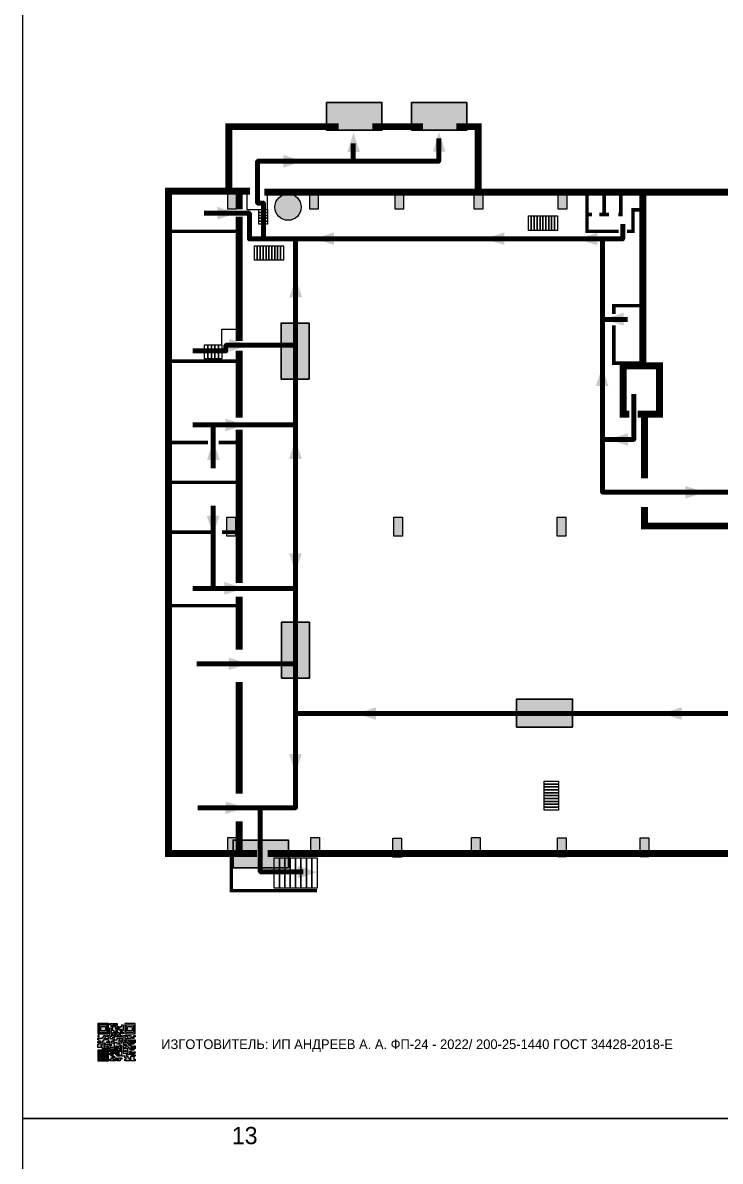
# Model space of a CAD drawing. Header units: millimetres. Extents: x 13810 to 67229, y 12374 to 21950.
# Drawn here: x 42978.8 to 43180.6, y 14931.7 to 15261.1 of the extents above; entities that cross this region are included whole.
import ezdxf

# ---------------------------------------------------------------- set-up
doc = ezdxf.new("R2010")
doc.units = ezdxf.units.MM
doc.layers.add('План_Штампы', color=7, linetype='Continuous')
doc.styles.add('обычный', font='arial.ttf')

# ---------------------------------------------------------------- blocks, each defined once
blk = doc.blocks.new('QR')
at = {"lineweight": 0}
h = blk.add_hatch(color=256, dxfattribs=at)
h.dxf.hatch_style = 1
h.paths.add_polyline_path([(9241.16, 2687.38), (9242.01, 2687.38), (9242.01, 2687.83), (9241.59, 2687.83), (9241.59, 2688.68), (9239.45, 2688.68), (9239.45, 2688.25), (9239.86, 2688.25), (9239.86, 2687.83), (9240.29, 2687.83), (9240.29, 2688.25), (9241.16, 2688.25), (9241.16, 2687.83), (9240.29, 2687.83), (9240.29, 2687.38), (9239.45, 2687.38), (9239.45, 2685.22), (9238.57, 2685.22), (9238.57, 2684.8), (9239.02, 2684.8), (9239.02, 2684.37), (9238.13, 2684.37), (9238.13, 2683.92), (9239.02, 2683.92), (9239.02, 2683.5), (9239.44, 2683.5), (9239.44, 2682.64), (9239.87, 2682.64), (9239.87, 2682.18), (9239.44, 2682.18), (9239.44, 2682.64), (9238.13, 2682.64), (9238.13, 2681.76), (9237.71, 2681.76), (9237.71, 2682.64), (9238.13, 2682.64), (9238.13, 2683.07), (9237.27, 2683.07), (9237.27, 2683.51), (9237.71, 2683.51), (9237.71, 2684.37), (9238.13, 2684.37), (9238.13, 2685.22), (9237.71, 2685.22), (9237.71, 2684.8), (9237.28, 2684.8), (9237.28, 2684.38), (9235.98, 2684.38), (9235.98, 2683.92), (9236.4, 2683.92), (9236.4, 2683.49), (9236.84, 2683.49), (9236.84, 2683.07), (9236.4, 2683.07), (9236.4, 2682.64), (9235.98, 2682.64), (9235.98, 2681.76), (9237.29, 2681.76), (9237.29, 2681.33), (9239.43, 2681.33), (9239.43, 2681.76), (9240.74, 2681.76), (9240.74, 2683.05), (9239.87, 2683.05), (9239.87, 2683.5), (9240.29, 2683.5), (9240.29, 2683.91), (9240.74, 2683.91), (9240.74, 2684.81), (9240.29, 2684.81), (9240.29, 2684.79), (9240.29, 2684.37), (9239.45, 2684.37), (9239.45, 2684.8), (9239.87, 2684.8), (9239.87, 2685.21), (9240.74, 2685.21), (9240.74, 2686.1), (9240.29, 2686.1), (9240.29, 2685.64), (9239.86, 2685.64), (9239.86, 2686.95), (9240.29, 2686.95), (9240.29, 2686.52), (9240.74, 2686.52), (9240.74, 2686.1), (9241.16, 2686.1), (9241.16, 2686.53), (9241.59, 2686.53), (9241.59, 2686.1), (9242.02, 2686.1), (9242.02, 2685.21), (9241.59, 2685.21), (9241.59, 2686.1), (9241.16, 2686.1), (9241.16, 2685.21), (9240.74, 2685.21), (9240.74, 2684.81), (9242.89, 2684.81), (9242.89, 2685.22), (9242.47, 2685.22), (9242.47, 2686.11), (9242.89, 2686.11), (9242.89, 2686.52), (9242.46, 2686.52), (9242.46, 2686.95), (9242.89, 2686.95), (9242.89, 2686.52), (9243.32, 2686.52), (9243.32, 2688.26), (9242.9, 2688.26), (9242.9, 2687.83), (9242.47, 2687.83), (9242.47, 2687.38), (9242.01, 2687.38), (9242.01, 2686.94), (9241.16, 2686.94)])
h.paths.add_polyline_path([(9239.02, 2682.18), (9239.02, 2681.76), (9238.54, 2681.76), (9238.54, 2682.18)], flags=16)
h.paths.add_polyline_path([(9237.27, 2682.65), (9237.27, 2682.19), (9236.83, 2682.19), (9236.83, 2682.65)], flags=16)
h = blk.add_hatch(color=256, dxfattribs=at)
h.dxf.hatch_style = 1
h.paths.add_polyline_path([(9238.15, 2687.83), (9236.83, 2687.83), (9236.83, 2686.52), (9238.15, 2686.52)], flags=0)
h.paths.add_polyline_path([(9239.01, 2685.65), (9239.01, 2688.68), (9235.98, 2688.68), (9235.98, 2685.65)])
h.paths.add_polyline_path([(9236.41, 2686.1), (9236.41, 2688.26), (9238.56, 2688.26), (9238.56, 2686.1)], flags=16)
h.paths.add_polyline_path([(9236.83, 2686.52), (9236.83, 2687.83), (9238.15, 2687.83), (9238.15, 2686.52)], flags=0)
h = blk.add_hatch(color=256, dxfattribs=at)
h.dxf.hatch_style = 1
h.paths.add_polyline_path([(9238.15, 2686.52), (9238.15, 2687.83), (9236.83, 2687.83), (9236.83, 2686.52)])
h.paths.add_polyline_path([(9245.91, 2686.52), (9245.91, 2687.83), (9244.59, 2687.83), (9244.59, 2686.52)], flags=0)
h.paths.add_polyline_path([(9246.77, 2685.65), (9246.77, 2688.68), (9243.74, 2688.68), (9243.74, 2685.65)])
h.paths.add_polyline_path([(9244.17, 2686.1), (9244.17, 2688.26), (9246.32, 2688.26), (9246.32, 2686.1)], flags=16)
h.paths.add_polyline_path([(9244.59, 2686.52), (9244.59, 2687.83), (9245.91, 2687.83), (9245.91, 2686.52)], flags=0)
h = blk.add_hatch(color=256, dxfattribs=at)
h.dxf.hatch_style = 1
h.paths.add_polyline_path([(9240.75, 2681.76), (9240.75, 2681.35), (9241.17, 2681.35), (9241.17, 2681.76)])
h.paths.add_polyline_path([(9241.6, 2682.18), (9241.17, 2682.18), (9241.17, 2681.76), (9241.6, 2681.76)])
h.paths.add_polyline_path([(9242.47, 2681.34), (9242.47, 2682.19), (9242.02, 2682.19), (9242.02, 2681.76), (9241.6, 2681.76), (9241.6, 2681.34)])
h.paths.add_polyline_path([(9239.87, 2678.3), (9239.44, 2678.3), (9239.44, 2677.89), (9241.17, 2677.89), (9241.17, 2678.3), (9240.28, 2678.3), (9240.28, 2678.73), (9239.87, 2678.73)])
h.paths.add_polyline_path([(9240.75, 2678.73), (9240.75, 2679.19), (9240.28, 2679.19), (9240.28, 2678.73)])
h.paths.add_polyline_path([(9241.6, 2678.73), (9241.17, 2678.73), (9241.17, 2678.3), (9241.6, 2678.3)])
h.paths.add_polyline_path([(9242.02, 2678.3), (9241.6, 2678.3), (9241.6, 2677.89), (9242.48, 2677.89), (9242.48, 2678.31), (9242.9, 2678.31), (9242.9, 2678.73), (9242.02, 2678.73)])
h.paths.add_polyline_path([(9246.36, 2684.37), (9246.36, 2684.79), (9245.93, 2684.79), (9245.93, 2684.37)])
h.paths.add_polyline_path([(9246.78, 2685.2), (9246.36, 2685.2), (9246.36, 2684.79), (9246.78, 2684.79)])
h.paths.add_polyline_path([(9245.91, 2687.83), (9244.59, 2687.83), (9244.59, 2686.52), (9245.91, 2686.52)])
h = blk.add_hatch(color=256, dxfattribs=at)
h.dxf.hatch_style = 1
h.paths.add_polyline_path([(9243.32, 2686.11), (9242.89, 2686.11), (9242.89, 2685.64), (9243.32, 2685.64)])
h.paths.add_polyline_path([(9239.02, 2683.07), (9239.02, 2683.5), (9238.56, 2683.5), (9238.56, 2683.07)])
h.paths.add_polyline_path([(9236.4, 2684.8), (9236.4, 2685.22), (9235.98, 2685.22), (9235.98, 2684.8)])
h.paths.add_polyline_path([(9236.4, 2683.07), (9236.4, 2683.49), (9235.98, 2683.49), (9235.98, 2683.07)])
h = blk.add_hatch(color=256, dxfattribs=at)
h.dxf.hatch_style = 1
h.paths.add_polyline_path([(9243.32, 2682.64), (9243.32, 2683.07), (9244.62, 2683.07), (9244.62, 2684.37), (9243.74, 2684.37), (9243.74, 2684.8), (9244.62, 2684.8), (9244.62, 2684.37), (9245.48, 2684.37), (9245.48, 2685.22), (9243.32, 2685.22), (9243.32, 2683.5), (9242.89, 2683.5), (9242.89, 2683.06), (9242.01, 2683.06), (9242.01, 2683.91), (9242.47, 2683.91), (9242.47, 2683.5), (9242.89, 2683.5), (9242.89, 2684.38), (9241.59, 2684.38), (9241.59, 2683.91), (9240.74, 2683.91), (9240.74, 2683.05), (9241.59, 2683.05), (9241.59, 2682.64), (9242.47, 2682.64), (9242.47, 2682.19), (9242.91, 2682.19), (9242.91, 2681.34), (9242.48, 2681.34), (9242.48, 2680.91), (9242.91, 2680.91), (9242.91, 2679.17), (9243.75, 2679.17), (9243.75, 2678.73), (9244.2, 2678.73), (9244.2, 2678.3), (9243.75, 2678.3), (9243.75, 2677.88), (9246.78, 2677.88), (9246.78, 2678.3), (9246.35, 2678.3), (9246.35, 2679.19), (9245.48, 2679.19), (9245.48, 2678.31), (9245.05, 2678.31), (9245.05, 2678.73), (9244.62, 2678.73), (9244.62, 2679.19), (9244.2, 2679.19), (9244.2, 2679.61), (9245.05, 2679.61), (9245.05, 2680.46), (9245.48, 2680.46), (9245.48, 2681.34), (9245.04, 2681.34), (9245.04, 2681.76), (9244.63, 2681.76), (9244.63, 2682.19), (9244.21, 2682.19), (9244.21, 2681.76), (9243.32, 2681.76), (9243.32, 2682.19), (9244.21, 2682.19), (9244.21, 2682.64)])
h.paths.add_polyline_path([(9243.75, 2683.49), (9243.75, 2683.92), (9244.21, 2683.92), (9244.21, 2683.49)], flags=16)
h.paths.add_polyline_path([(9243.32, 2681.34), (9244.63, 2681.34), (9244.63, 2680.04), (9243.32, 2680.04)], flags=16)
h.paths.add_polyline_path([(9243.76, 2680.89), (9244.18, 2680.89), (9244.18, 2680.48), (9243.76, 2680.48)], flags=0)
h = blk.add_hatch(color=256, dxfattribs=at)
h.dxf.hatch_style = 1
h.paths.add_polyline_path([(9235.98, 2680.9), (9235.98, 2677.86), (9239.02, 2677.86), (9239.02, 2680.9)])
h.paths.add_polyline_path([(9238.57, 2680.48), (9238.57, 2678.32), (9236.41, 2678.32), (9236.41, 2680.48)], flags=16)
h.paths.add_polyline_path([(9238.15, 2680.05), (9238.15, 2678.74), (9236.83, 2678.74), (9236.83, 2680.05)], flags=0)
h = blk.add_hatch(color=256, dxfattribs=at)
h.dxf.hatch_style = 1
h.paths.add_polyline_path([(9242.02, 2680.46), (9242.48, 2680.46), (9242.48, 2680.91), (9241.58, 2680.91), (9241.58, 2681.35), (9241.17, 2681.35), (9241.17, 2680.91), (9240.75, 2680.91), (9240.75, 2681.33), (9239.43, 2681.33), (9239.43, 2680.46), (9239.86, 2680.46), (9239.86, 2680.92), (9240.3, 2680.92), (9240.3, 2680.46), (9239.86, 2680.46), (9239.86, 2680.04), (9239.44, 2680.04), (9239.44, 2679.62), (9239.86, 2679.62), (9239.86, 2679.19), (9240.29, 2679.19), (9240.29, 2680.03), (9241.18, 2680.03), (9241.18, 2680.47), (9241.6, 2680.47), (9241.6, 2680.03), (9241.18, 2680.03), (9241.18, 2679.61), (9241.6, 2679.61), (9241.6, 2679.19), (9242.47, 2679.19), (9242.47, 2679.6), (9242.02, 2679.6)])
h = blk.add_hatch(color=256, dxfattribs=at)
h.dxf.hatch_style = 1
h.paths.add_polyline_path([(9244.18, 2680.48), (9244.18, 2680.89), (9243.76, 2680.89), (9243.76, 2680.48)])
h = blk.add_hatch(color=256, dxfattribs=at)
h.dxf.hatch_style = 1
h.paths.add_polyline_path([(9246.36, 2683.07), (9246.78, 2683.07), (9246.78, 2683.92), (9246.36, 2683.92), (9246.36, 2683.49), (9245.92, 2683.49), (9245.92, 2683.92), (9245.06, 2683.92), (9245.06, 2683.49), (9245.48, 2683.49), (9245.48, 2683.07), (9244.62, 2683.07), (9244.62, 2682.65), (9245.05, 2682.65), (9245.05, 2682.18), (9245.48, 2682.18), (9245.48, 2682.65), (9246.36, 2682.65)])
h.paths.add_polyline_path([(9246.78, 2682.18), (9246.36, 2682.18), (9246.36, 2681.75), (9245.92, 2681.75), (9245.92, 2682.18), (9245.48, 2682.18), (9245.48, 2681.34), (9245.48, 2681.34), (9245.94, 2681.34), (9245.94, 2680.91), (9246.36, 2680.91), (9246.36, 2681.34), (9246.78, 2681.34)])
h = blk.add_hatch(color=256, dxfattribs=at)
h.dxf.hatch_style = 1
h.paths.add_polyline_path([(9238.15, 2680.05), (9236.83, 2680.05), (9236.83, 2678.74), (9238.15, 2678.74)])
h = blk.add_hatch(color=256, dxfattribs=at)
h.dxf.hatch_style = 1
h.paths.add_polyline_path([(9245.93, 2680.04), (9245.93, 2680.46), (9245.48, 2680.46), (9245.48, 2679.62), (9246.35, 2679.62), (9246.35, 2680.04)])
h.paths.add_polyline_path([(9246.78, 2680.04), (9246.78, 2680.46), (9246.35, 2680.46), (9246.35, 2680.04)])
h.paths.add_polyline_path([(9246.78, 2679.18), (9246.78, 2679.62), (9246.35, 2679.62), (9246.35, 2679.18)])
for points in [[(9237.71, 2685.22), (9238.13, 2685.22), (9238.13, 2684.37), (9237.71, 2684.37), (9237.71, 2683.51), (9237.27, 2683.51), (9237.27, 2683.07), (9238.13, 2683.07), (9238.13, 2682.64), (9237.71, 2682.64), (9237.71, 2681.76), (9238.13, 2681.76), (9238.13, 2682.64), (9239.44, 2682.64), (9239.44, 2683.5), (9239.02, 2683.5), (9239.02, 2683.07), (9238.56, 2683.07), (9238.56, 2683.5), (9239.02, 2683.5), (9239.02, 2683.92), (9238.13, 2683.92), (9238.13, 2684.37), (9239.02, 2684.37), (9239.02, 2684.8), (9238.57, 2684.8), (9238.57, 2685.22), (9239.45, 2685.22), (9239.45, 2687.38), (9240.29, 2687.38), (9240.29, 2687.83), (9239.86, 2687.83), (9239.86, 2688.25), (9239.45, 2688.25), (9239.45, 2688.68), (9241.59, 2688.68), (9241.59, 2687.83), (9242.01, 2687.83), (9242.01, 2687.38), (9242.47, 2687.38), (9242.47, 2687.83), (9242.9, 2687.83), (9242.9, 2688.26), (9243.32, 2688.26), (9243.32, 2686.52), (9242.89, 2686.52), (9242.89, 2686.11), (9243.32, 2686.11), (9243.32, 2685.64), (9242.89, 2685.64), (9242.89, 2686.11), (9242.47, 2686.11), (9242.47, 2685.22), (9242.89, 2685.22), (9242.89, 2684.81), (9240.74, 2684.81), (9240.74, 2683.91), (9241.59, 2683.91), (9241.59, 2684.38), (9242.89, 2684.38), (9242.89, 2683.5), (9242.47, 2683.5), (9242.47, 2683.91), (9242.01, 2683.91), (9242.01, 2683.06), (9242.89, 2683.06), (9242.89, 2683.5), (9243.32, 2683.5), (9243.32, 2685.22), (9245.48, 2685.22), (9245.48, 2684.37), (9244.62, 2684.37), (9244.62, 2683.07), (9245.48, 2683.07), (9245.48, 2683.49), (9245.06, 2683.49), (9245.06, 2683.92), (9245.92, 2683.92), (9245.92, 2683.49), (9246.36, 2683.49), (9246.36, 2683.92), (9246.78, 2683.92), (9246.78, 2683.07), (9246.36, 2683.07), (9246.36, 2682.65), (9245.48, 2682.65), (9245.48, 2682.18), (9245.92, 2682.18), (9245.92, 2681.75), (9246.36, 2681.75), (9246.36, 2682.18), (9246.78, 2682.18), (9246.78, 2681.34), (9246.36, 2681.34), (9246.36, 2680.91), (9245.94, 2680.91), (9245.94, 2681.34), (9245.48, 2681.34), (9245.48, 2680.46), (9245.93, 2680.46), (9245.93, 2680.04), (9246.35, 2680.04), (9246.35, 2680.46), (9246.78, 2680.46), (9246.78, 2680.04), (9246.78, 2680.04), (9246.35, 2680.04), (9246.35, 2679.62), (9246.78, 2679.62), (9246.78, 2679.18), (9246.35, 2679.18), (9246.35, 2678.3), (9246.78, 2678.3), (9246.78, 2677.88), (9243.75, 2677.88), (9243.75, 2678.3), (9244.2, 2678.3), (9244.2, 2678.73), (9243.75, 2678.73), (9243.75, 2679.17), (9242.91, 2679.17), (9242.91, 2680.91), (9242.48, 2680.91), (9242.48, 2680.46), (9242.02, 2680.46), (9242.02, 2679.6), (9242.47, 2679.6), (9242.47, 2679.19), (9241.6, 2679.19), (9241.6, 2679.61), (9241.18, 2679.61), (9241.18, 2680.03), (9240.29, 2680.03), (9240.29, 2679.19), (9240.75, 2679.19), (9240.75, 2678.73), (9240.28, 2678.73), (9240.28, 2678.3), (9241.17, 2678.3), (9241.17, 2678.73), (9241.6, 2678.73), (9241.6, 2678.3), (9242.02, 2678.3), (9242.02, 2678.73), (9242.9, 2678.73), (9242.9, 2678.31), (9242.48, 2678.31), (9242.48, 2677.89), (9241.6, 2677.89), (9241.6, 2678.3), (9241.17, 2678.3), (9241.17, 2677.89), (9239.44, 2677.89), (9239.44, 2678.3), (9239.87, 2678.3), (9239.87, 2678.73), (9240.28, 2678.73), (9240.28, 2679.19), (9240.29, 2679.19), (9239.86, 2679.19), (9239.86, 2679.62), (9239.44, 2679.62), (9239.44, 2680.04), (9239.86, 2680.04), (9239.86, 2680.46), (9239.43, 2680.46), (9239.43, 2681.33), (9237.29, 2681.33), (9237.29, 2681.76), (9235.98, 2681.76), (9235.98, 2682.64), (9236.4, 2682.64), (9236.4, 2683.07), (9235.98, 2683.07), (9235.98, 2683.49), (9236.4, 2683.49), (9236.4, 2683.92), (9235.98, 2683.92), (9235.98, 2684.38), (9237.28, 2684.38), (9237.28, 2684.8), (9237.71, 2684.8), (9237.71, 2685.22), (9237.92, 2685.22)], [(9240.74, 2685.21), (9239.87, 2685.21), (9239.87, 2684.8), (9239.45, 2684.8), (9239.45, 2684.37), (9240.29, 2684.37), (9240.29, 2684.79), (9240.29, 2684.81), (9240.74, 2684.81), (9240.74, 2685.21), (9239.87, 2685.21)], [(9240.74, 2686.1), (9240.74, 2686.52), (9240.29, 2686.52), (9240.29, 2686.95), (9239.86, 2686.95), (9239.86, 2685.64), (9240.29, 2685.64), (9240.29, 2686.1), (9240.74, 2686.1), (9240.74, 2686.52)], [(9244.62, 2684.37), (9244.62, 2684.8), (9243.74, 2684.8), (9243.74, 2684.37), (9244.62, 2684.37)], [(9240.74, 2683.05), (9240.74, 2681.76), (9239.43, 2681.76), (9239.43, 2681.33), (9240.75, 2681.33), (9240.75, 2681.35), (9240.75, 2680.91), (9241.17, 2680.91), (9241.17, 2681.35), (9241.58, 2681.35), (9241.58, 2680.91), (9242.48, 2680.91), (9242.48, 2681.34), (9242.91, 2681.34), (9242.91, 2682.19), (9242.47, 2682.19), (9242.47, 2682.64), (9241.59, 2682.64), (9241.59, 2683.05), (9240.74, 2683.05)], [(9239.86, 2680.46), (9239.86, 2680.92), (9240.3, 2680.92), (9240.3, 2680.46), (9239.86, 2680.46)], [(9240.74, 2683.91), (9240.29, 2683.91), (9240.29, 2683.5), (9239.87, 2683.5), (9239.87, 2683.05), (9240.74, 2683.05), (9240.74, 2683.91)], [(9241.6, 2681.76), (9242.02, 2681.76), (9242.02, 2682.19), (9242.47, 2682.19), (9242.47, 2681.34), (9241.6, 2681.34), (9241.6, 2681.76)], [(9244.62, 2683.07), (9243.32, 2683.07), (9243.32, 2682.64), (9244.21, 2682.64), (9244.21, 2682.19), (9243.32, 2682.19), (9243.32, 2681.76), (9244.21, 2681.76), (9244.21, 2682.19), (9244.63, 2682.19), (9244.63, 2681.76), (9245.04, 2681.76), (9245.04, 2681.34), (9245.48, 2681.34)], [(9245.48, 2682.18), (9245.05, 2682.18), (9245.05, 2682.65), (9244.62, 2682.65), (9244.62, 2683.07)], [(9245.48, 2682.18), (9245.48, 2681.34)], [(9245.48, 2680.46), (9245.05, 2680.46), (9245.05, 2679.61), (9244.2, 2679.61), (9244.2, 2679.19), (9244.62, 2679.19), (9244.62, 2678.73), (9245.05, 2678.73), (9245.05, 2678.31), (9245.48, 2678.31), (9245.48, 2679.19), (9246.35, 2679.19), (9246.35, 2679.07)], [(9246.35, 2679.62), (9245.48, 2679.62), (9245.48, 2680.46)], [(9245.48, 2680.46), (9245.48, 2679.62), (9246.35, 2679.62), (9246.35, 2680.04), (9245.93, 2680.04), (9245.93, 2680.46), (9245.48, 2680.46), (9245.48, 2679.62)], [(9246.35, 2679.62), (9246.35, 2679.18)]]:
    blk.add_lwpolyline(points, dxfattribs=at)
for points in [[(9235.98, 2685.65), (9239.01, 2685.65), (9239.01, 2688.68), (9235.98, 2688.68)], [(9236.41, 2688.26), (9238.56, 2688.26), (9238.56, 2686.1), (9236.41, 2686.1)], [(9236.83, 2687.83), (9238.15, 2687.83), (9238.15, 2686.52), (9236.83, 2686.52)], [(9240.29, 2687.83), (9241.16, 2687.83), (9241.16, 2688.25), (9240.29, 2688.25)], [(9240.29, 2688.25), (9241.16, 2688.25), (9241.16, 2687.83), (9240.29, 2687.83)], [(9242.01, 2687.38), (9241.16, 2687.38), (9241.16, 2686.94), (9242.01, 2686.94)], [(9241.16, 2687.38), (9242.01, 2687.38), (9242.01, 2686.94), (9241.16, 2686.94)], [(9243.74, 2685.65), (9246.77, 2685.65), (9246.77, 2688.68), (9243.74, 2688.68)], [(9244.17, 2688.26), (9246.32, 2688.26), (9246.32, 2686.1), (9244.17, 2686.1)], [(9244.59, 2687.83), (9245.91, 2687.83), (9245.91, 2686.52), (9244.59, 2686.52)], [(9235.98, 2684.8), (9236.4, 2684.8), (9236.4, 2685.22), (9235.98, 2685.22)], [(9241.16, 2686.1), (9240.74, 2686.1), (9240.74, 2685.21), (9241.16, 2685.21)], [(9241.16, 2686.53), (9241.59, 2686.53), (9241.59, 2686.1), (9241.16, 2686.1)], [(9241.59, 2686.1), (9242.02, 2686.1), (9242.02, 2685.21), (9241.59, 2685.21)], [(9242.89, 2686.52), (9242.46, 2686.52), (9242.46, 2686.95), (9242.89, 2686.95)], [(9245.93, 2684.79), (9246.36, 2684.79), (9246.36, 2684.37), (9245.93, 2684.37)], [(9246.36, 2685.2), (9246.78, 2685.2), (9246.78, 2684.79), (9246.36, 2684.79)], [(9235.98, 2677.86), (9239.02, 2677.86), (9239.02, 2680.9), (9235.98, 2680.9)], [(9236.4, 2683.07), (9236.84, 2683.07), (9236.84, 2683.49), (9236.4, 2683.49)], [(9236.83, 2682.19), (9237.27, 2682.19), (9237.27, 2682.65), (9236.83, 2682.65)], [(9238.54, 2682.18), (9239.02, 2682.18), (9239.02, 2681.76), (9238.54, 2681.76)], [(9239.44, 2682.64), (9239.87, 2682.64), (9239.87, 2682.18), (9239.44, 2682.18)], [(9240.75, 2681.76), (9241.17, 2681.76), (9241.17, 2681.35), (9240.75, 2681.35)], [(9241.17, 2682.18), (9241.6, 2682.18), (9241.6, 2681.76), (9241.17, 2681.76)], [(9243.32, 2680.04), (9244.63, 2680.04), (9244.63, 2681.34), (9243.32, 2681.34)], [(9243.75, 2683.92), (9244.21, 2683.92), (9244.21, 2683.49), (9243.75, 2683.49)], [(9243.76, 2680.89), (9244.18, 2680.89), (9244.18, 2680.48), (9243.76, 2680.48)], [(9236.41, 2680.48), (9238.57, 2680.48), (9238.57, 2678.32), (9236.41, 2678.32)], [(9236.83, 2680.05), (9238.15, 2680.05), (9238.15, 2678.74), (9236.83, 2678.74)], [(9241.18, 2680.03), (9241.6, 2680.03), (9241.6, 2680.47), (9241.18, 2680.47)]]:
    blk.add_lwpolyline(points, close=True, dxfattribs=at)
blk = doc.blocks.new('A$C7B4425F7')
at = {"true_color": 0xffffff}
blk.add_hatch(color=7, dxfattribs=at).paths.add_polyline_path([(0, 0), (-16, 0), (-16, -8), (0, -8)])
h = blk.add_hatch(color=126)
h.paths.add_polyline_path([(-0.2, -0.2), (-15.8, -0.2), (-15.8, -7.8), (-0.2, -7.8)])
h.paths.add_polyline_path([(-11.76, -2.03), (-11.76, -3.66), (-11.17, -3.66, -0.568275), (-11.17, -6.18), (-12.58, -6.18), (-12.58, -2.03)], flags=16)
h.paths.add_polyline_path([(-13.33, -4.12, -0.495768), (-13.59, -6.18), (-15.03, -6.18), (-15.03, -2.03), (-13.59, -2.03, -0.487973)], flags=16)
h.paths.add_polyline_path([(-10.25, -2.03), (-9.48, -2.03), (-9.48, -6.18), (-10.25, -6.18)], flags=16)
h.paths.add_polyline_path([(-13.84, -3.69), (-14.24, -3.69), (-14.24, -3.03), (-13.9, -3.03, -0.692621)], flags=0)
h.paths.add_polyline_path([(-9.15, -2.03), (-8.4, -2.03), (-8.04, -3.07), (-7.68, -2.03), (-6.93, -2.03), (-7.64, -4.1), (-6.93, -6.18), (-7.68, -6.18), (-8.04, -5.14), (-8.4, -6.18), (-9.15, -6.18), (-8.44, -4.1)], flags=16)
h.paths.add_polyline_path([(-11.76, -4.46), (-11.42, -4.46, -0.692621), (-11.36, -5.12), (-11.76, -5.12)], flags=0)
h.paths.add_polyline_path([(-13.9, -5.2), (-14.24, -5.2), (-14.24, -4.55), (-13.84, -4.55, -0.708038)], flags=0)
edge = h.paths.add_edge_path(flags=16)
edge.add_ellipse((-5.51, -4.08), major_axis=(0, 2.05), ratio=0.586184, start_angle=0, end_angle=360)
edge = h.paths.add_edge_path(flags=0)
edge.add_ellipse((-5.51, -4.08), major_axis=(0, 1.14), ratio=0.454828, start_angle=0, end_angle=360)
h.paths.add_polyline_path([(-4.13, -4.96, 0.377264), (-3.48, -4.52, 0.0555), (-3.16, -2.03), (-1.66, -2.03), (-1.66, -4.96), (-0.96, -4.96), (-0.96, -7.01), (-1.75, -7.01), (-1.75, -6.18), (-3.3, -6.18), (-3.3, -7.02), (-4.13, -7.02)], flags=16)
h.paths.add_polyline_path([(-2.73, -2.91), (-2.28, -2.91), (-2.28, -4.96), (-3.05, -4.96, 0.079136)], flags=0)
at = {"color": 126}
blk.add_lwpolyline([(-16, -8), (0, -8), (0, 0), (-16, 0)], close=True, dxfattribs=at)
blk = doc.blocks.new('A$C32E8229D')
at = {"true_color": 0xffffff}
blk.add_hatch(color=7, dxfattribs=at).paths.add_polyline_path([(0, 0), (0, -8), (16, -8), (16, 0)])
h = blk.add_hatch(color=126)
h.paths.add_polyline_path([(0.2, -0.2), (15.8, -0.2), (15.8, -7.8), (0.2, -7.8)])
h.paths.add_polyline_path([(13.49, -2.05), (12.08, -2.05), (11.37, -2.63, 0.162397), (11.29, -2.84), (11.29, -3.63), (10.35, -3.63), (10.35, -4.05), (11.68, -4.05), (11.68, -3.48), (12.26, -4.28), (11.29, -5.1), (11.29, -6.78), (11.85, -6.78), (11.85, -5.44), (12.8, -4.64), (12.8, -5.94), (14.46, -5.94), (14.46, -5.39), (13.45, -5.39), (13.45, -3.97), (12.46, -2.59), (13.15, -2.59), (13.69, -3.34), (14.18, -3)], flags=16)
h.paths.add_polyline_path([(10.74, -1.82, 1), (11.8, -1.82, 1)], flags=16)
h.paths.add_polyline_path([(9.39, -3.59), (5.99, -3.59), (6.56, -3.03), (5.91, -3.03), (5.1, -3.83), (5.91, -4.64), (6.56, -4.64), (5.99, -4.09), (9.39, -4.09)], flags=16)
h.paths.add_polyline_path([(4.29, -1.08), (1.72, -1.08), (1.72, -6.6), (4.29, -6.6)], flags=16)
at = {"color": 126}
blk.add_lwpolyline([(16, -8), (0, -8), (0, 0), (16, 0)], close=True, dxfattribs=at)
blk = doc.blocks.new('A$C7B8C2D5B')
at = {"lineweight": 0}
h = blk.add_hatch(color=5, dxfattribs=at)
h.dxf.hatch_style = 1
h.paths.add_polyline_path([(1.4, -3.02, 1), (-2.11, -3.02, 1)])
at = {"color": 5, "lineweight": 0}
blk.add_circle((-0.36, -3.02), 1.75, dxfattribs=at)

msp = doc.modelspace()

# ---------------------------------------------------------------- hatches: boundary and pattern name
at = {"lineweight": 0}
h = msp.add_hatch(color=256, dxfattribs=at)
h.dxf.hatch_style = 1
h.paths.add_polyline_path([(43040.62, 15212.61), (43038.13, 15212.61), (43038.13, 15207.11), (43040.62, 15207.11)])
h = msp.add_hatch(color=256, dxfattribs=at)
h.dxf.hatch_style = 1
h.paths.add_polyline_path([(43064.29, 15212.61), (43061.8, 15212.61), (43061.8, 15207.11), (43064.29, 15207.11)])
h = msp.add_hatch(color=256, dxfattribs=at)
h.dxf.hatch_style = 1
h.paths.add_polyline_path([(43088.98, 15212.61), (43086.49, 15212.61), (43086.49, 15207.11), (43088.98, 15207.11)])
h = msp.add_hatch(color=256, dxfattribs=at)
h.dxf.hatch_style = 1
h.paths.add_polyline_path([(43111.86, 15212.61), (43109.37, 15212.61), (43109.37, 15207.11), (43111.86, 15207.11)])
h = msp.add_hatch(color=256, dxfattribs=at)
h.dxf.hatch_style = 1
h.paths.add_polyline_path([(43136.21, 15212.61), (43133.72, 15212.61), (43133.72, 15207.11), (43136.21, 15207.11)])
h = msp.add_hatch(color=256, dxfattribs=at)
h.dxf.hatch_style = 1
h.paths.add_polyline_path([(43040.32, 15118.06), (43037.83, 15118.06), (43037.83, 15112.56), (43040.32, 15112.56)])
h = msp.add_hatch(color=256, dxfattribs=at)
h.dxf.hatch_style = 1
h.paths.add_polyline_path([(43088.68, 15118.06), (43086.19, 15118.06), (43086.19, 15112.56), (43088.68, 15112.56)])
h = msp.add_hatch(color=256, dxfattribs=at)
h.dxf.hatch_style = 1
h.paths.add_polyline_path([(43135.91, 15118.06), (43133.42, 15118.06), (43133.42, 15112.56), (43135.91, 15112.56)])
h = msp.add_hatch(color=256, dxfattribs=at)
h.dxf.hatch_style = 1
h.paths.add_polyline_path([(43040.64, 15025.36), (43038.15, 15025.36), (43038.15, 15019.86), (43040.64, 15019.86)])
h = msp.add_hatch(color=256, dxfattribs=at)
h.dxf.hatch_style = 1
h.paths.add_polyline_path([(43064.6, 15025.41), (43062.11, 15025.41), (43062.11, 15019.91), (43064.6, 15019.91)])
h = msp.add_hatch(color=256, dxfattribs=at)
h.dxf.hatch_style = 1
h.paths.add_polyline_path([(43088.32, 15025.23), (43085.83, 15025.23), (43085.83, 15019.73), (43088.32, 15019.73)])
h = msp.add_hatch(color=256, dxfattribs=at)
h.dxf.hatch_style = 1
h.paths.add_polyline_path([(43111.13, 15025.35), (43108.64, 15025.35), (43108.64, 15019.85), (43111.13, 15019.85)])
h = msp.add_hatch(color=256, dxfattribs=at)
h.dxf.hatch_style = 1
h.paths.add_polyline_path([(43135.98, 15025.26), (43133.49, 15025.26), (43133.49, 15019.77), (43135.98, 15019.77)])
h = msp.add_hatch(color=256, dxfattribs=at)
h.dxf.hatch_style = 1
h.paths.add_polyline_path([(43159.97, 15025.28), (43157.48, 15025.28), (43157.48, 15019.78), (43159.97, 15019.78)])

# ---------------------------------------------------------------- linework, layer by layer
at = {"color": 126, "lineweight": 0, "true_color": 0x008754}
for points in [[(42978.76, 15339.12), (43578.76, 15339.12), (43578.76, 14944.12), (42978.76, 14944.12)], [(42978.76, 15339.12), (43578.76, 15339.12), (43578.76, 14944.12), (42978.76, 14944.12)], [(42978.76, 15339.12), (43578.76, 15339.12), (43578.76, 14944.12), (42978.76, 14944.12)], [(42978.76, 15339.12), (43578.76, 15339.12), (43578.76, 14944.12), (42978.76, 14944.12)], [(42978.76, 14944.12), (43578.76, 14944.12), (43578.76, 14549.12), (42978.76, 14549.12)], [(42978.76, 14944.12), (43578.76, 14944.12), (43578.76, 14549.12), (42978.76, 14549.12)], [(42978.76, 14944.12), (43578.76, 14944.12), (43578.76, 14549.12), (42978.76, 14549.12)], [(42978.76, 14944.12), (43578.76, 14944.12), (43578.76, 14549.12), (42978.76, 14549.12)]]:
    msp.add_lwpolyline(points, close=True, dxfattribs=at)
at = {"lineweight": 0}
for points, const_width in [([(43038.43, 15212.32), (43038.43, 15231.01), (43070.23, 15231.01)], 2), ([(43079.91, 15231.01), (43094.62, 15231.01)], 2), ([(43104.21, 15231.01), (43110.52, 15231.01), (43110.52, 15212.03)], 2), ([(43044.51, 15212.32), (43020.94, 15212.32), (43020.94, 15020.73), (43046.57, 15020.73)], 2), ([(43041.39, 15212.32), (43041.39, 15207.11)], 2), ([(43375.09, 15171.98), (43375.09, 15212.03), (43048.64, 15212.03)], 2), ([(43142.02, 15211.79), (43142.02, 15200.7), (43151.2, 15200.7)], 1), ([(43147.03, 15205.58), (43147.03, 15211.85)], 1), ([(43151.85, 15211.82), (43151.85, 15205.58), (43151.1, 15205.58)], 1), ([(43158.24, 15212.03), (43158.24, 15161.83), (43163.03, 15161.83), (43163.03, 15147.85), (43156.7, 15147.85)], 2), ([(43041.39, 15204.99), (43041.39, 15168.97)], 2), ([(43142.02, 15205.58), (43143.45, 15205.58)], 1), ([(43148.37, 15205.58), (43145.6, 15205.58)], 1), ([(43153.63, 15200.7), (43155.39, 15200.7), (43155.39, 15206.94), (43157.85, 15206.94)], 1), ([(43020.7, 15200.71), (43041.02, 15200.71)], 1), ([(43149.82, 15176.85), (43149.82, 15179.25), (43158.02, 15179.25)], 1), ([(43157.62, 15162.6), (43149.82, 15162.6), (43149.82, 15173.52)], 1), ([(43041.39, 15166.23), (43041.39, 15146.8)], 2), ([(43041.39, 15163.16), (43020.76, 15163.16)], 1), ([(43154.28, 15147.85), (43152.55, 15147.85), (43152.55, 15161.83), (43158.24, 15161.83)], 2), ([(43158.7, 15147.85), (43158.7, 15129.24)], 2), ([(43041.39, 15143.33), (43041.39, 15099.01)], 2), ([(43020.56, 15139.65), (43032.37, 15139.65)], 1), ([(43035.5, 15139.65), (43041.71, 15139.65)], 1), ([(43158.7, 15121.03), (43158.7, 15115.49), (43302.19, 15115.49), (43302.19, 15111.59), (43302.19, 15140.63), (43307.22, 15140.63)], 2), ([(43021.28, 15128.12), (43041.07, 15128.12)], 1), ([(43021.17, 15113.7), (43033.1, 15113.7)], 1), ([(43036.44, 15113.7), (43041.93, 15113.7)], 1), ([(43041.39, 15095.03), (43041.39, 15079.73)], 2), ([(43020.97, 15092.44), (43041.33, 15092.44)], 1), ([(43041.39, 15070.39), (43041.39, 15038.09)], 2), ([(43041.39, 15030.09), (43041.39, 15020.73)], 2), ([(43039.15, 15020.05), (43039.15, 15009.99), (43063.9, 15009.99)], 1), ([(43044.46, 15020.73), (43046.57, 15020.73)], 2), ([(43049.64, 15020.73), (43260.38, 15020.73)], 2)]:
    msp.add_lwpolyline(points, dxfattribs=dict(at, const_width=const_width))
at = {"color": 126, "lineweight": 100, "true_color": 0x008754}
for points in [[(43074.42, 15226.11), (43074.42, 15220.98), (43099.17, 15220.98), (43099.17, 15227.59)], [(43074.42, 15220.98), (43046.7, 15220.98), (43046.7, 15208.88), (43048.42, 15208.88), (43048.42, 15198.53), (43044.36, 15198.53), (43044.36, 15205.98), (43031.26, 15205.98)], [(43048.42, 15198.53), (43152.4, 15198.53), (43152.4, 15202.81)], [(43057.7, 15198.53), (43057.7, 15033.99), (43047.51, 15033.99)], [(43146.5, 15198.53), (43146.5, 15125.28), (43180.12, 15125.28)], [(43153.74, 15175.27), (43146.5, 15175.27)], [(43027.94, 15166.12), (43037.55, 15166.12), (43037.55, 15167.79), (43057.7, 15167.79)], [(43155.62, 15153.59), (43155.62, 15140.52), (43146.5, 15140.52)], [(43027.94, 15144.78), (43057.7, 15144.78)], [(43033.89, 15144.78), (43033.89, 15132.24)], [(43180.12, 15125.28), (43228.51, 15125.28), (43237.83, 15118.47)], [(43033.89, 15121.33), (43033.89, 15097.45)], [(43027.94, 15097.45), (43057.7, 15097.45)], [(43057.7, 15075.61), (43057.7, 15075.61), (43029.15, 15075.61)], [(43260.22, 15061.29), (43057.7, 15061.29)], [(43044.36, 15033.99), (43044.36, 15033.99), (43029.43, 15033.99)], [(43044.36, 15033.99), (43047.51, 15033.99), (43047.51, 15015.46), (43059.91, 15015.46)]]:
    msp.add_lwpolyline(points, dxfattribs=at)
at = {"lineweight": 0}
for points in [[(43038.13, 15212.61), (43040.62, 15212.61), (43040.62, 15207.11), (43038.13, 15207.11)], [(43061.8, 15212.61), (43064.29, 15212.61), (43064.29, 15207.11), (43061.8, 15207.11)], [(43086.49, 15212.61), (43088.98, 15212.61), (43088.98, 15207.11), (43086.49, 15207.11)], [(43109.37, 15212.61), (43111.86, 15212.61), (43111.86, 15207.11), (43109.37, 15207.11)], [(43133.72, 15212.61), (43136.21, 15212.61), (43136.21, 15207.11), (43133.72, 15207.11)], [(43049.6, 15206.19), (43047.06, 15206.19), (43047.06, 15207.03), (43049.6, 15207.03)], [(43049.6, 15205.35), (43047.06, 15205.35), (43047.06, 15206.19), (43049.6, 15206.19)], [(43049.6, 15204.51), (43047.06, 15204.51), (43047.06, 15205.35), (43049.6, 15205.35)], [(43125.09, 15201.01), (43125.09, 15205.19), (43125.93, 15205.19), (43125.93, 15201.01)], [(43125.93, 15201.01), (43125.93, 15205.19), (43126.77, 15205.19), (43126.77, 15201.01)], [(43126.77, 15201.01), (43126.77, 15205.19), (43127.61, 15205.19), (43127.61, 15201.01)], [(43127.61, 15201.01), (43127.61, 15205.19), (43128.45, 15205.19), (43128.45, 15201.01)], [(43128.45, 15201.01), (43128.45, 15205.19), (43129.29, 15205.19), (43129.29, 15201.01)], [(43129.29, 15201.01), (43129.29, 15205.19), (43130.13, 15205.19), (43130.13, 15201.01)], [(43130.13, 15201.01), (43130.13, 15205.19), (43130.97, 15205.19), (43130.97, 15201.01)], [(43130.97, 15201.01), (43130.97, 15205.19), (43131.81, 15205.19), (43131.81, 15201.01)], [(43131.81, 15201.01), (43131.81, 15205.19), (43132.65, 15205.19), (43132.65, 15201.01)], [(43132.65, 15201.01), (43132.65, 15205.19), (43133.49, 15205.19), (43133.49, 15201.01)], [(43049.6, 15203.67), (43047.06, 15203.67), (43047.06, 15204.51), (43049.6, 15204.51)], [(43049.6, 15202.83), (43047.06, 15202.83), (43047.06, 15203.67), (43049.6, 15203.67)], [(43045.8, 15192.4), (43045.8, 15196.58), (43046.64, 15196.58), (43046.64, 15192.4)], [(43046.64, 15192.4), (43046.64, 15196.58), (43047.48, 15196.58), (43047.48, 15192.4)], [(43047.48, 15192.4), (43047.48, 15196.58), (43048.32, 15196.58), (43048.32, 15192.4)], [(43048.32, 15192.4), (43048.32, 15196.58), (43049.16, 15196.58), (43049.16, 15192.4)], [(43049.16, 15192.4), (43049.16, 15196.58), (43050, 15196.58), (43050, 15192.4)], [(43050, 15192.4), (43050, 15196.58), (43050.84, 15196.58), (43050.84, 15192.4)], [(43050.84, 15192.4), (43050.84, 15196.58), (43051.68, 15196.58), (43051.68, 15192.4)], [(43051.68, 15192.4), (43051.68, 15196.58), (43052.52, 15196.58), (43052.52, 15192.4)], [(43052.52, 15192.4), (43052.52, 15196.58), (43053.36, 15196.58), (43053.36, 15192.4)], [(43053.36, 15192.4), (43053.36, 15196.58), (43054.2, 15196.58), (43054.2, 15192.4)], [(43031.37, 15167.87), (43032.37, 15167.87), (43032.37, 15163.89), (43031.37, 15163.89)], [(43032.37, 15167.87), (43033.38, 15167.87), (43033.38, 15163.89), (43032.37, 15163.89)], [(43033.38, 15167.87), (43034.39, 15167.87), (43034.39, 15163.89), (43033.38, 15163.89)], [(43034.39, 15167.87), (43035.39, 15167.87), (43035.39, 15163.89), (43034.39, 15163.89)], [(43035.39, 15167.87), (43036.4, 15167.87), (43036.4, 15163.89), (43035.39, 15163.89)], [(43037.83, 15118.06), (43040.32, 15118.06), (43040.32, 15112.56), (43037.83, 15112.56)], [(43086.19, 15118.06), (43088.68, 15118.06), (43088.68, 15112.56), (43086.19, 15112.56)], [(43133.42, 15118.06), (43135.91, 15118.06), (43135.91, 15112.56), (43133.42, 15112.56)], [(43133.81, 15040.86), (43129.64, 15040.86), (43129.64, 15041.7), (43133.81, 15041.7)], [(43133.81, 15040.02), (43129.64, 15040.02), (43129.64, 15040.86), (43133.81, 15040.86)], [(43133.81, 15039.18), (43129.64, 15039.18), (43129.64, 15040.02), (43133.81, 15040.02)], [(43133.81, 15038.34), (43129.64, 15038.34), (43129.64, 15039.18), (43133.81, 15039.18)], [(43133.81, 15037.5), (43129.64, 15037.5), (43129.64, 15038.34), (43133.81, 15038.34)], [(43133.81, 15036.66), (43129.64, 15036.66), (43129.64, 15037.5), (43133.81, 15037.5)], [(43133.81, 15035.82), (43129.64, 15035.82), (43129.64, 15036.66), (43133.81, 15036.66)], [(43133.81, 15034.98), (43129.64, 15034.98), (43129.64, 15035.82), (43133.81, 15035.82)], [(43133.81, 15034.14), (43129.64, 15034.14), (43129.64, 15034.98), (43133.81, 15034.98)], [(43133.81, 15033.3), (43129.64, 15033.3), (43129.64, 15034.14), (43133.81, 15034.14)], [(43038.15, 15025.36), (43040.64, 15025.36), (43040.64, 15019.86), (43038.15, 15019.86)], [(43062.11, 15025.41), (43064.6, 15025.41), (43064.6, 15019.91), (43062.11, 15019.91)], [(43085.83, 15025.23), (43088.32, 15025.23), (43088.32, 15019.73), (43085.83, 15019.73)], [(43108.64, 15025.35), (43111.13, 15025.35), (43111.13, 15019.85), (43108.64, 15019.85)], [(43133.49, 15025.26), (43135.98, 15025.26), (43135.98, 15019.77), (43133.49, 15019.77)], [(43157.48, 15025.28), (43159.97, 15025.28), (43159.97, 15019.78), (43157.48, 15019.78)], [(43051.48, 15019.52), (43053.04, 15019.52), (43053.04, 15010.76), (43051.48, 15010.76)], [(43053.04, 15019.52), (43054.6, 15019.52), (43054.6, 15010.76), (43053.04, 15010.76)], [(43054.6, 15019.52), (43056.16, 15019.52), (43056.16, 15010.76), (43054.6, 15010.76)], [(43056.16, 15019.52), (43057.72, 15019.52), (43057.72, 15010.76), (43056.16, 15010.76)], [(43057.72, 15019.52), (43059.28, 15019.52), (43059.28, 15010.76), (43057.72, 15010.76)], [(43059.28, 15019.52), (43060.83, 15019.52), (43060.83, 15010.76), (43059.28, 15010.76)], [(43060.83, 15019.52), (43062.39, 15019.52), (43062.39, 15010.76), (43060.83, 15010.76)], [(43062.39, 15019.52), (43063.95, 15019.52), (43063.95, 15010.76), (43062.39, 15010.76)]]:
    msp.add_lwpolyline(points, close=True, dxfattribs=at)
for points in [[(43043.62, 15211.87), (43043.62, 15207.03), (43049.6, 15207.03), (43049.6, 15211.54)], [(43036.4, 15167.87), (43036.4, 15172.46), (43041.29, 15172.46)]]:
    msp.add_lwpolyline(points, dxfattribs=at)
at = {"layer": 'План_Штампы', "color": 126, "true_color": 0x008754}
for points in [[(43076.35, 15223.64), (43072.69, 15223.64), (43074.5, 15229.26)], [(43101.09, 15223.78), (43097.43, 15223.78), (43099.24, 15229.41)], [(43054.18, 15219.17), (43054.18, 15222.83), (43059.81, 15221.03)], [(43035.1, 15204.13), (43035.1, 15207.79), (43040.73, 15205.98)], [(43068.88, 15200.44), (43068.87, 15196.77), (43063.25, 15198.58)], [(43118.1, 15200.44), (43118.1, 15196.77), (43112.47, 15198.58)], [(43145.02, 15200.34), (43145.02, 15196.67), (43139.39, 15198.48)], [(43059.6, 15181.67), (43055.94, 15181.68), (43057.74, 15187.3)], [(43152.63, 15177.13), (43152.63, 15173.47), (43147.01, 15175.28)], [(43038.58, 15165.94), (43038.59, 15169.6), (43044.21, 15167.79)], [(43148.28, 15155.94), (43144.62, 15155.95), (43146.43, 15161.57)], [(43037.37, 15142.87), (43037.37, 15146.53), (43042.99, 15144.73)], [(43153.91, 15142.38), (43153.9, 15138.72), (43148.28, 15140.53)], [(43035.77, 15134.6), (43032.1, 15134.6), (43033.91, 15140.22)], [(43059.51, 15134.91), (43055.84, 15134.91), (43057.65, 15140.53)], [(43170.51, 15123.41), (43170.51, 15127.07), (43176.13, 15125.26)], [(43032.01, 15118.48), (43035.67, 15118.47), (43033.87, 15112.85)], [(43055.84, 15107.63), (43059.51, 15107.63), (43057.7, 15102.01)], [(43037.12, 15095.63), (43037.12, 15099.29), (43042.74, 15097.49)], [(43038.33, 15073.8), (43038.33, 15077.46), (43043.95, 15075.66)], [(43080.95, 15063.08), (43080.95, 15059.42), (43075.33, 15061.22)], [(43169.48, 15063.08), (43169.47, 15059.42), (43163.85, 15061.22)], [(43055.84, 15049.5), (43059.51, 15049.49), (43057.7, 15043.87)], [(43037.43, 15032.15), (43037.44, 15035.82), (43043.06, 15034.01)], [(43058.35, 15013.51), (43058.35, 15017.17), (43063.97, 15015.36)]]:
    msp.add_solid(points, dxfattribs=at)

# ---------------------------------------------------------------- block references
at = {"xscale": 2.177419353276491, "yscale": 2.177419353276491, "zscale": 2.177419353276491}
msp.add_blockref('A$C7B8C2D5B', (43056.32, 15214.31), dxfattribs=at)
at = {"color": 22, "lineweight": 100, "true_color": 0xbb1e10}
msp.add_blockref('QR', (33764.52, 12282.92), dxfattribs=at)
at = {"layer": 'План_Штампы', "color": 126, "lineweight": 100, "true_color": 0x008754}
for p in [(43082.7, 15237.99), (43107.23, 15237.99), (43055.64, 15024.65)]:
    msp.add_blockref('A$C7B4425F7', p, dxfattribs=at)
at = {"layer": 'План_Штампы', "color": 126, "true_color": 0x008754, "yscale": 1.012510887696, "zscale": 1.012510887696}
for p, xscale, rotation in [((43053.53, 15174.18), -1.012510887696, 90.00213467628551), ((43053.67, 15071.49), 1.012510887696, 89.99786532371449), ((43121.69, 15065.44), 1.012510887696, 359.9978653237145)]:
    msp.add_blockref('A$C32E8229D', p, dxfattribs=dict(at, xscale=xscale, rotation=rotation))

# ---------------------------------------------------------------- texts
at = {"lineweight": 0, "attachment_point": 5, "style": 'обычный'}
for s, insert, char_height, width in [('\\pi-8.4,l8.4,t8.4;{\\fProxima Nova Rg|b0|i0|c204|p2;ИЗГОТОВИТЕЛЬ: ИП АНДРЕЕВ А. А.\\fProxima Nova Rg|b0|i0|c0|p2; \\fProxima Nova Rg|b0|i0|c204|p2;ФП-24 - 2022/ 200-25-1440 ГОСТ 34428-2018-Е\\H1.2266x; }', (43092.87, 14965.18), 2.8, 191.3484), ('{\\fProxima Nova Rg|b0|i0|c204|p2;13\\H1.1967x; }', (43042.99, 14939.14), 5, 126.6484)]:
    msp.add_mtext(s, dxfattribs=dict(at, insert=insert, char_height=char_height, width=width))

doc.saveas('drawing.dxf')
